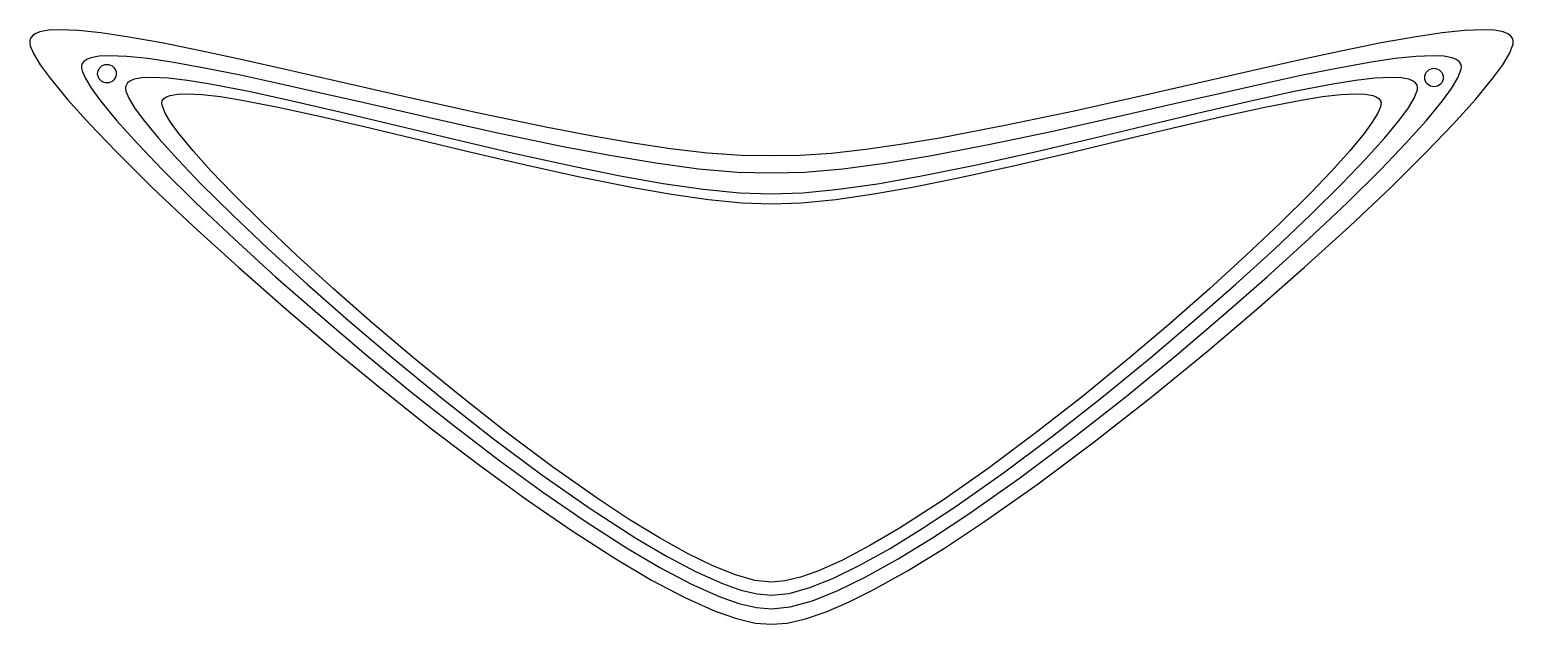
# Model space of a CAD drawing. Extents: x -0.52 to 7.09, y -0.15 to 2.9.
import ezdxf

# ---------------------------------------------------------------- set-up
doc = ezdxf.new("R2010")
doc.units = 0
doc.header["$MEASUREMENT"] = 0
doc.layers.add('holes', color=1, linetype='Continuous')

msp = doc.modelspace()

# ---------------------------------------------------------------- linework, layer by layer
at = {"linetype": 'Continuous', "flags": 128}
for points in [[(3.2857, 2.2534), (3.1313, 2.2555), (2.9582, 2.2683), (2.7688, 2.2904), (2.5658, 2.3207), (2.3517, 2.3578), (2.129, 2.4006), (1.7678, 2.4762), (1.4018, 2.5577), (1.0406, 2.6403), (0.8023, 2.6948), (0.574, 2.746), (0.3589, 2.7924), (0.1601, 2.8324), (-0.0192, 2.8646), (-0.1515, 2.8843), (-0.2663, 2.8965), (-0.3618, 2.9004), (-0.4197, 2.8974), (-0.4649, 2.8888), (-0.4876, 2.8798), (-0.5042, 2.868), (-0.5143, 2.8534)], [(7.0857, 2.8534), (7.0756, 2.868), (7.0591, 2.8798), (7.0363, 2.8888), (6.9911, 2.8974), (6.9333, 2.9004), (6.8378, 2.8965), (6.7229, 2.8843), (6.5906, 2.8646), (6.4113, 2.8324), (6.2125, 2.7924), (5.9974, 2.746), (5.7691, 2.6948), (5.5308, 2.6403), (5.1863, 2.5614), (4.8368, 2.4834), (4.491, 2.4104), (4.1576, 2.3466), (3.9581, 2.3131), (3.7691, 2.286), (3.5926, 2.2663), (3.4307, 2.2551), (3.2857, 2.2534)], [(-0.5143, 2.8534), (-0.5165, 2.8435), (-0.5161, 2.8317), (-0.5132, 2.8179), (-0.4968, 2.7779), (-0.4623, 2.7205), (-0.4121, 2.6512), (-0.3223, 2.5422), (-0.2087, 2.4162), (-0.0736, 2.2755), (0.1134, 2.0904), (0.3237, 1.8916), (0.5531, 1.6828), (0.7974, 1.4681), (1.0526, 1.2515), (1.2969, 1.0511), (1.5436, 0.8556), (1.7893, 0.6685), (2.0308, 0.4928), (2.2645, 0.3318), (2.4871, 0.1887), (2.6712, 0.0802), (2.8418, -0.0096), (2.9966, -0.0787), (3.1056, -0.117), (3.2024, -0.14), (3.2857, -0.1466)], [(3.2857, -0.1466), (3.3665, -0.1404), (3.46, -0.1187), (3.5652, -0.0825), (3.681, -0.0328), (3.8065, 0.0293), (3.9836, 0.1281), (4.1731, 0.2444), (4.3727, 0.3761), (4.652, 0.5727), (4.9398, 0.7877), (5.2306, 1.0157), (5.5188, 1.2515), (5.774, 1.4681), (6.0184, 1.6828), (6.2478, 1.8916), (6.4581, 2.0904), (6.6451, 2.2755), (6.7801, 2.4162), (6.8938, 2.5422), (6.9835, 2.6512), (7.0338, 2.7205), (7.0682, 2.7779), (7.0868, 2.827), (7.088, 2.8416), (7.0857, 2.8534)], [(3.2857, 2.1654), (3.1113, 2.169), (2.9124, 2.1865), (2.6931, 2.2159), (2.4576, 2.2552), (2.21, 2.3023), (1.8741, 2.3726), (1.5336, 2.4484), (1.1978, 2.5252), (0.9762, 2.5759), (0.7639, 2.6235), (0.5638, 2.6667), (0.3789, 2.7039), (0.2122, 2.7338), (0.0891, 2.7521), (-0.0177, 2.7635), (-0.1065, 2.7672), (-0.1603, 2.7643), (-0.2024, 2.7563), (-0.2235, 2.7479), (-0.2389, 2.737), (-0.2483, 2.7234)], [(6.8197, 2.7234), (6.8103, 2.737), (6.7949, 2.7479), (6.7738, 2.7563), (6.7317, 2.7643), (6.6779, 2.7672), (6.5891, 2.7635), (6.4823, 2.7521), (6.3593, 2.7338), (6.1925, 2.7039), (6.0076, 2.6667), (5.8076, 2.6235), (5.5953, 2.5759), (5.3736, 2.5252), (5.0532, 2.4519), (4.7282, 2.3793), (4.4067, 2.3114), (4.0965, 2.2521), (3.8661, 2.2141), (3.6516, 2.1857), (3.4568, 2.1688), (3.2857, 2.1654)], [(-0.2483, 2.7234), (-0.2503, 2.7142), (-0.25, 2.7032), (-0.2473, 2.6904), (-0.232, 2.6532), (-0.2, 2.5998), (-0.1533, 2.5354), (-0.0698, 2.434), (0.0359, 2.3168), (0.1615, 2.1859), (0.3354, 2.0138), (0.531, 1.8289), (0.7443, 1.6347), (0.9716, 1.4351), (1.2089, 1.2336), (1.4361, 1.0472), (1.6655, 0.8655), (1.8941, 0.6914), (2.1186, 0.528), (2.336, 0.3783), (2.543, 0.2453), (2.7142, 0.1444), (2.8728, 0.0608), (3.0168, -0.0035), (3.1182, -0.0391), (3.2082, -0.0604), (3.2857, -0.0666)], [(3.2857, -0.0666), (3.3815, -0.0571), (3.4955, -0.0255), (3.6256, 0.0265), (3.77, 0.097), (3.9347, 0.1889), (4.111, 0.297), (4.2967, 0.4195), (4.5564, 0.6024), (4.824, 0.8023), (5.0944, 1.0143), (5.3625, 1.2336), (5.5998, 1.4351), (5.8271, 1.6347), (6.0404, 1.8289), (6.236, 2.0138), (6.4099, 2.1859), (6.5355, 2.3168), (6.6412, 2.434), (6.7247, 2.5354), (6.7714, 2.5998), (6.8034, 2.6532), (6.8207, 2.6988), (6.8219, 2.7124), (6.8197, 2.7234)], [(3.2857, 0.0701), (3.201, 0.0785), (3.1004, 0.1064), (2.9855, 0.1523), (2.8578, 0.2146), (2.7123, 0.2958), (2.5566, 0.3913), (2.3925, 0.4995), (2.1631, 0.6611), (1.9266, 0.8377), (1.6877, 1.0251), (1.4509, 1.2188), (1.2412, 1.3968), (1.0404, 1.5732), (0.8519, 1.7447), (0.6791, 1.9082), (0.5255, 2.0602), (0.4145, 2.1758), (0.3211, 2.2793), (0.2474, 2.3689), (0.2061, 2.4258), (0.1778, 2.473), (0.1625, 2.5133), (0.1615, 2.5253), (0.1634, 2.535)], [(0.1634, 2.535), (0.1719, 2.547), (0.1856, 2.5565), (0.2044, 2.5637), (0.2416, 2.5704), (0.2893, 2.5725), (0.3679, 2.5684), (0.4623, 2.5574), (0.571, 2.54), (0.7577, 2.504), (0.9684, 2.458), (1.1979, 2.4046), (1.4413, 2.3464), (1.7242, 2.2786), (2.0111, 2.2114), (2.2951, 2.1483), (2.569, 2.093), (2.7725, 2.0572), (2.9621, 2.0301), (3.1343, 2.0134), (3.2857, 2.0088)], [(3.2857, 2.0088), (3.4401, 2.0136), (3.6159, 2.0309), (3.8097, 2.059), (4.0177, 2.0959), (4.2364, 2.1399), (4.533, 2.2051), (4.8336, 2.2753), (5.1301, 2.3464), (5.3735, 2.4046), (5.603, 2.458), (5.8137, 2.504), (6.0004, 2.54), (6.1092, 2.5574), (6.2036, 2.5684), (6.2821, 2.5725), (6.3298, 2.5704), (6.3671, 2.5637), (6.3858, 2.5565), (6.3995, 2.547), (6.408, 2.535)], [(6.408, 2.535), (6.4098, 2.5269), (6.4095, 2.5172), (6.4071, 2.5059), (6.3936, 2.473), (6.3653, 2.4258), (6.324, 2.3689), (6.2503, 2.2793), (6.1569, 2.1758), (6.0459, 2.0602), (5.8923, 1.9082), (5.7195, 1.7447), (5.531, 1.5732), (5.3302, 1.3968), (5.1205, 1.2188), (4.8794, 1.0216), (4.6361, 0.8311), (4.3956, 0.6519), (4.1626, 0.4885), (3.9419, 0.3456), (3.7906, 0.2565), (3.6505, 0.1826), (3.5233, 0.1258), (3.4337, 0.0944), (3.3542, 0.0755), (3.2857, 0.0701)]]:
    msp.add_lwpolyline(points, dxfattribs=at)
at = {"linetype": 'Continuous'}
for centre in [(-0.1205, 2.675), (6.6814, 2.655)]:
    msp.add_circle(centre, 0.0475, dxfattribs=at)
at = {"layer": 'holes', "linetype": 'Continuous', "flags": 128}
msp.add_lwpolyline([(3.2857, 2.0582), (3.1221, 2.0632), (2.9357, 2.0816), (2.7303, 2.1113), (2.5098, 2.1504), (2.2779, 2.197), (1.9636, 2.2662), (1.6449, 2.3406), (1.3306, 2.416), (1.0726, 2.4777), (0.8293, 2.5342), (0.606, 2.583), (0.4081, 2.6212), (0.2928, 2.6396), (0.1928, 2.6513), (0.1095, 2.6556), (0.059, 2.6535), (0.0195, 2.6464), (-0.0004, 2.6387), (-0.015, 2.6286), (-0.0258, 2.6073), (-0.0255, 2.597), (-0.023, 2.585), (-0.0087, 2.5502), (0.0213, 2.5002), (0.0651, 2.4399), (0.1433, 2.3449), (0.2422, 2.2351), (0.3599, 2.1126), (0.5227, 1.9514), (0.7059, 1.7782), (0.9057, 1.5964), (1.1185, 1.4094), (1.3408, 1.2207), (1.5964, 1.0117), (1.8543, 0.8098), (2.1092, 0.6198), (2.3562, 0.4466), (2.5902, 0.2951), (2.7505, 0.2006), (2.8991, 0.1224), (3.0339, 0.0622), (3.1288, 0.0289), (3.2131, 0.0089), (3.2857, 0.0031), (3.3755, 0.012), (3.4821, 0.0416), (3.604, 0.0903), (3.7393, 0.1563), (3.8935, 0.2423), (4.0586, 0.3436), (4.2325, 0.4583), (4.4757, 0.6296), (4.7263, 0.8168), (4.9796, 1.0154), (5.2306, 1.2207), (5.4529, 1.4094), (5.6657, 1.5964), (5.8655, 1.7782), (6.0487, 1.9514), (6.2116, 2.1126), (6.3292, 2.2351), (6.4282, 2.3449), (6.5063, 2.4399), (6.5501, 2.5002), (6.5801, 2.5502), (6.5963, 2.5929), (6.5974, 2.6056), (6.5953, 2.6159), (6.5864, 2.6286), (6.5718, 2.6387), (6.5519, 2.6464), (6.5124, 2.6535), (6.4619, 2.6556), (6.3786, 2.6513), (6.2786, 2.6396), (6.1633, 2.6212), (5.9654, 2.583), (5.7421, 2.5342), (5.4988, 2.4777), (5.2408, 2.416), (4.9409, 2.3441), (4.6368, 2.2728), (4.3358, 2.206), (4.0455, 2.1474), (3.8297, 2.1095), (3.6287, 2.0807), (3.4462, 2.063)], close=True, dxfattribs=at)

doc.saveas('drawing.dxf')
